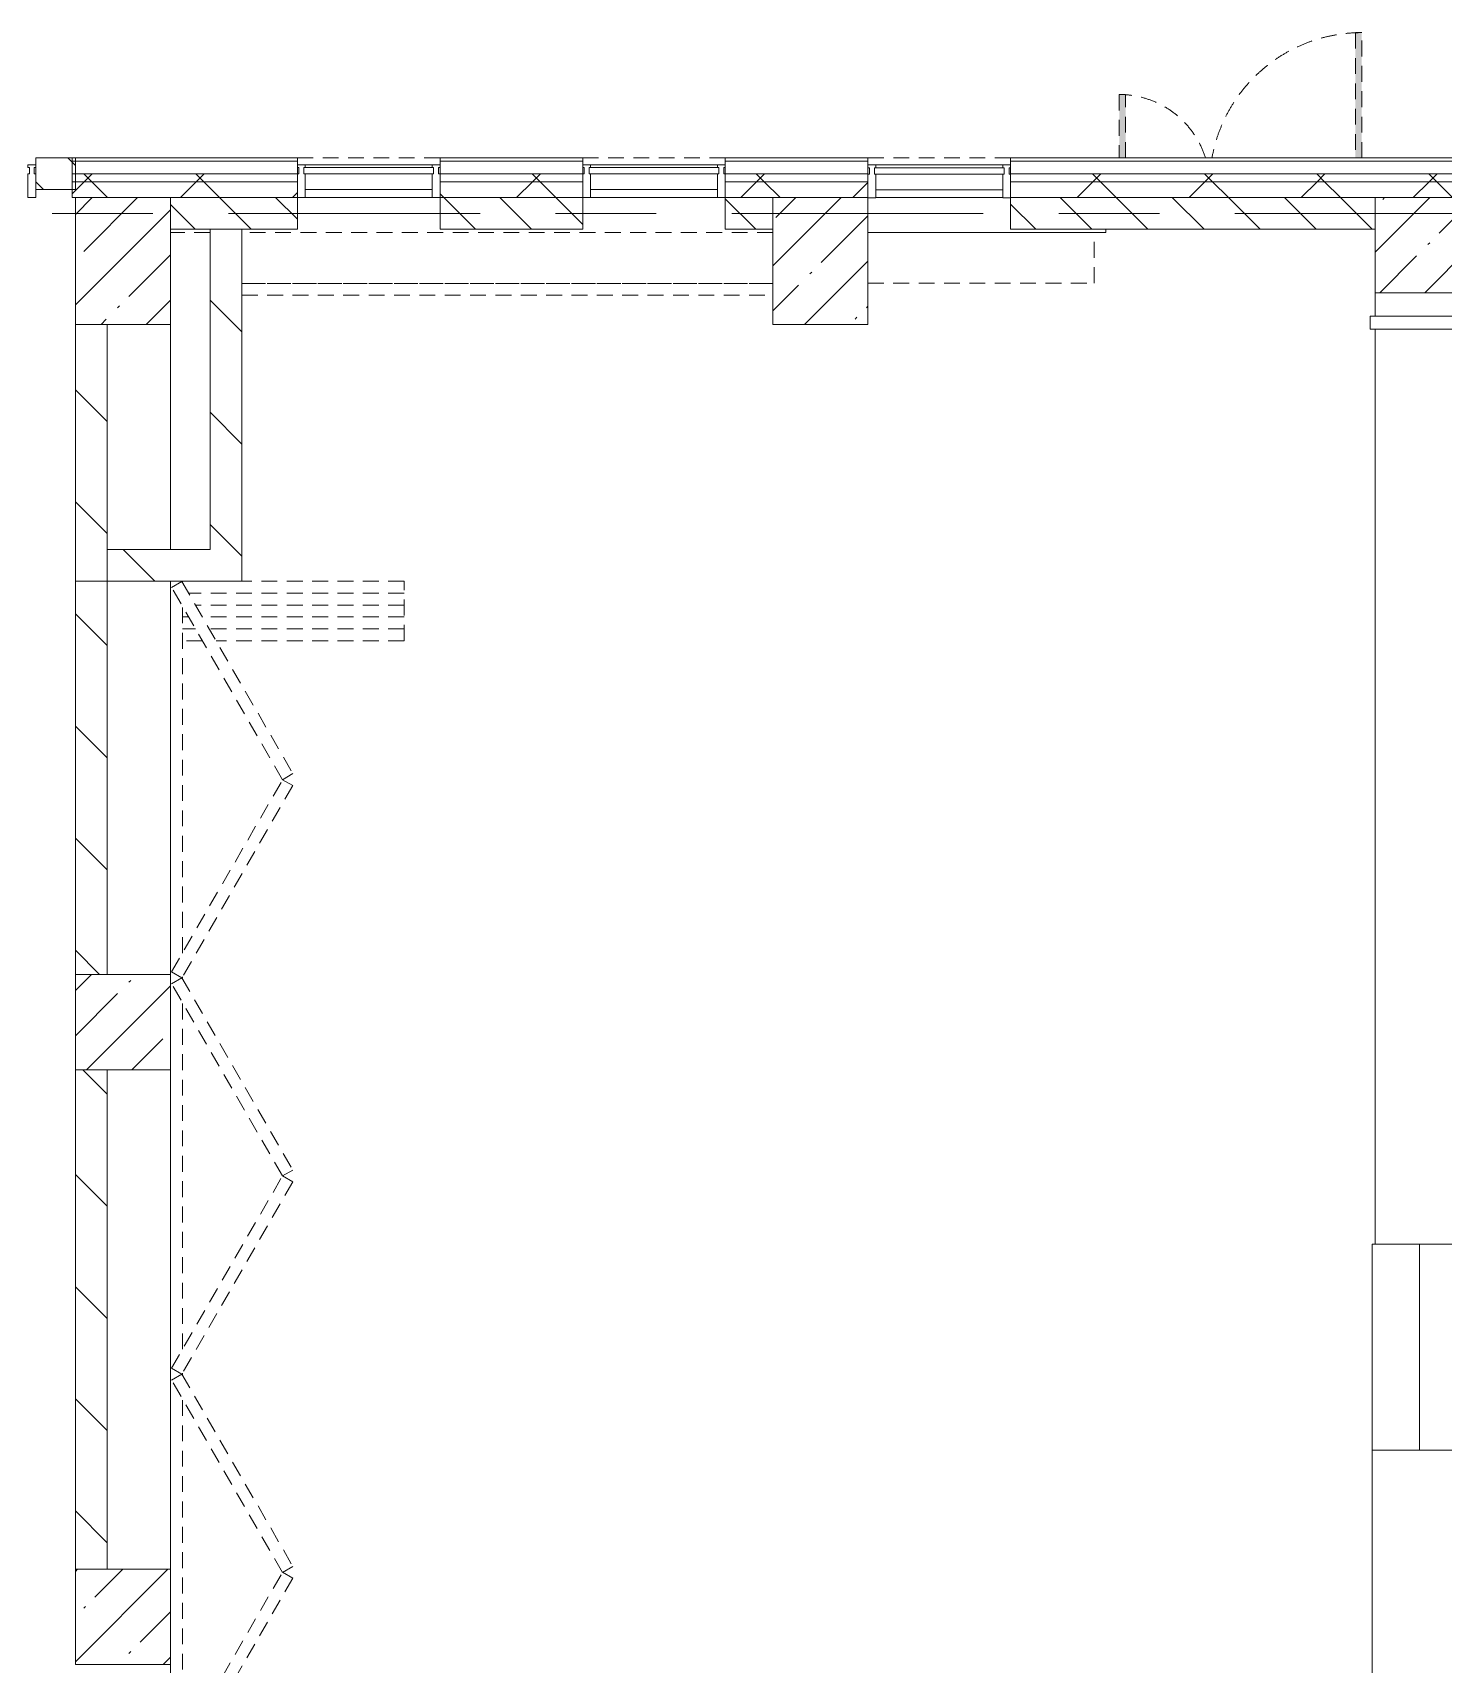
# Model space of a CAD drawing. Header units: millimetres. Extents: x 35147 to 231677, y -8553 to 29000.
# Drawn here: x 118108 to 127007, y 17850 to 28140 of the extents above; entities that cross this region are included whole.
import ezdxf

# ---------------------------------------------------------------- set-up
doc = ezdxf.new("R2010")
doc.units = ezdxf.units.MM
doc.linetypes.add('200_ШТРИХ__ш1_п0_6_', pattern=[160, 100, -60])
doc.linetypes.add('Осевая', pattern=[3175, 635, -476.25, 1587.5, -476.25])
for name, color, linetype, lineweight in [('A-DETL-MBND-1', 7, '200_ШТРИХ__ш1_п0_6_', 9), ('A-GLAZ-CURT-2', 7, 'Continuous', 5), ('A-GLAZ-CWMG-2', 7, 'Continuous', 5), ('A-WALL', 7, 'Continuous', 9), ('A-WALL-2', 7, 'Continuous', 5), ('I-WALL-3', 7, 'Continuous', 5), ('S-COLS-1', 7, 'Continuous', 5), ('S-STRS-3', 7, 'Continuous', 5), ('Оси', 7, 'Continuous', 9), ('Оси-2', 7, 'Осевая', 9)]:
    doc.layers.add(name, color=color, linetype=linetype, lineweight=lineweight)
doc.layers.add('A-FLOR-1', color=7, linetype='Continuous', lineweight=5, true_color=0xaaaaaa)
pattern_1 = [(45, (104667.4, 0), (-353.5534, 353.5534), []), (135, (104667.4, 0), (-353.5534, -353.5534), [])]
pattern_2 = [(135, (104667.4, 0), (-176.7767, -176.7767), [])]
pattern_3 = [(135, (104667.4, 0), (-353.553, -353.553), [])]

# ---------------------------------------------------------------- blocks, each defined once
blk = doc.blocks.new('BSC_Колонна _Прямоугольная - 600х800-24078684-2_9_2_птичка')
at = {"layer": 'S-COLS-1'}
h = blk.add_hatch(dxfattribs=at)
h.set_pattern_fill('FP_83', color=256, style=0, pattern_type=2)
h.set_pattern_definition([(45, (-14010, -26700), (-285.123, 285.123), []), (45, (-13724.88, -26700), (-285.123, 285.123), [504.031, -100.806, 16.764, -84.042])])
h.paths.add_polyline_path([(300, -400), (300, 400), (-300, 400), (-300, -400)])
for p, q in [((300, 400), (-300, 400)), ((-300, 400), (-300, -400)), ((300, -400), (300, 400)), ((-300, -400), (300, -400))]:
    blk.add_line(p, q, dxfattribs=at)
blk = doc.blocks.new('BSC_Колонна _Прямоугольная - 600х600-23295697-2_9_2_птичка')
at = {"layer": 'S-COLS-1'}
h = blk.add_hatch(dxfattribs=at)
h.set_pattern_fill('FP_86', color=256, style=0, pattern_type=2)
h.set_pattern_definition([(45, (-14010, -18150), (-285.123, 285.123), []), (45, (-13724.88, -18150), (-285.123, 285.123), [504.031, -100.806, 16.764, -84.042])])
h.paths.add_polyline_path([(-300, -300), (300, -300), (300, 300), (-300, 300)])
for p, q in [((300, 300), (-300, 300)), ((-300, 300), (-300, -300)), ((300, -300), (300, 300)), ((-300, -300), (300, -300))]:
    blk.add_line(p, q, dxfattribs=at)
blk = doc.blocks.new('BSC_Колонна _Прямоугольная - 600х600-V253-2_9_2_птичка')
at = {"layer": 'S-COLS-1'}
h = blk.add_hatch(dxfattribs=at)
h.set_pattern_fill('FP_87', color=256, style=0, pattern_type=2)
h.set_pattern_definition([(45, (-14010, -21900), (-285.123, 285.123), []), (45, (-13724.88, -21900), (-285.123, 285.123), [504.031, -100.806, 16.764, -84.042])])
h.paths.add_polyline_path([(-300, -300), (300, -300), (300, 300), (-300, 300)])
for p, q in [((300, 300), (-300, 300)), ((-300, 300), (-300, -300)), ((300, -300), (300, 300)), ((-300, -300), (300, -300))]:
    blk.add_line(p, q, dxfattribs=at)
blk = doc.blocks.new('Прямоугольный импост - Импост структурный с накладкой - 190мм-22856075-2_9_2_птичка')
at = {"layer": 'A-GLAZ-CWMG-2'}
for p, q in [((0, 190), (-50, 190)), ((-50, 190), (-50, 40)), ((0, 40), (0, 190)), ((-50, 40), (-40, 40)), ((-40, 0), (-50, 0)), ((-50, 0), (-50, -17)), ((-40, 40), (-40, 0)), ((-10, 0), (-10, 40)), ((-10, 40), (0, 40)), ((0, 0), (-10, 0)), ((0, -17), (0, 0)), ((-50, -17), (0, -17))]:
    blk.add_line(p, q, dxfattribs=at)
blk = doc.blocks.new('Прямоугольный импост - Импост структурный с накладкой - 190мм-V259-2_9_2_птичка')
at = {"layer": 'A-GLAZ-CWMG-2'}
for p, q in [((0, 190), (-50, 190)), ((-50, 190), (-50, 40)), ((0, 40), (0, 188)), ((-50, 40), (-40, 40)), ((-40, 0), (-50, 0)), ((-50, 0), (-50, -17)), ((-40, 40), (-40, 0)), ((-10, 0), (-10, 40)), ((-10, 40), (0, 40)), ((0, 0), (-10, 0)), ((0, -17), (0, 0)), ((-50, -17), (0, -17))]:
    blk.add_line(p, q, dxfattribs=at)
blk = doc.blocks.new('Прямоугольный импост - Импост структурный с накладкой - 190мм-22856073-2_9_2_птичка')
at = {"layer": 'A-GLAZ-CWMG-2'}
for p, q in [((-50, 40), (-50, 190)), ((-50, 190), (0, 190)), ((0, 190), (0, 40)), ((-40, 40), (-50, 40)), ((-50, -17), (-50, 0)), ((-50, 0), (-40, 0)), ((-40, 0), (-40, 40)), ((-10, 40), (-10, 0)), ((0, 40), (-10, 40)), ((-10, 0), (0, 0)), ((0, 0), (0, -17)), ((0, -17), (-50, -17))]:
    blk.add_line(p, q, dxfattribs=at)
blk = doc.blocks.new('Системная панель - Стекло - 40мм-V276-2_9_2_птичка')
at = {"layer": 'A-GLAZ-CURT-2'}
h = blk.add_hatch(dxfattribs=at)
h.set_pattern_fill('FP_113', color=256, style=0, pattern_type=2)
h.set_pattern_definition([(45, (-17860.3, -26790), (-1414.21, 1414.21), [1000, -3000]), (45, (-18860.3, -27290), (-1414.21, 1414.21), [3000, -1000]), (45, (-16860.3, -27790), (-1414.21, 1414.21), [1000, -3000])])
h.paths.add_polyline_path([(-410, -40), (410, -40), (410, 0), (-410, 0)])
for p, q in [((410, 0), (-410, 0)), ((-410, 0), (-410, -40)), ((-410, -40), (410, -40)), ((410, -40), (410, 0))]:
    blk.add_line(p, q, dxfattribs=at)
blk = doc.blocks.new('Системная панель - Стекло - 40мм-V277-2_9_2_птичка')
at = {"layer": 'A-GLAZ-CURT-2'}
for p, q in [((410, 0), (-410, 0)), ((-410, 0), (-410, -40)), ((-410, -40), (410, -40)), ((410, -40), (410, 0))]:
    blk.add_line(p, q, dxfattribs=at)
blk = doc.blocks.new('Прямоугольный импост - Импост структурный с накладкой - 160мм Темный-33186089-2_9_2_птичка')
at = {"layer": 'A-GLAZ-CWMG-2'}
for p, q in [((16960, 27307), (17760, 27307)), ((16960, 27150), (17760, 27150))]:
    blk.add_line(p, q, dxfattribs=at)
blk = doc.blocks.new('DOR__перегородка__Прямоугольная - ТП-2_ Вн_ДПГ_9480х4200h_2-23998078-2_9_2_птичка')
at = {"layer": 'A-DETL-MBND-1'}
for p, q in [((3, -75), (1987, -75)), ((1982, -72), (2019, -7)), ((3194, -772), (1982, -72)), ((2019, -7), (3231, -707)), ((2137, -75), (4324, -75)), ((3230, -707), (4443, -7)), ((4480, -72), (3268, -772)), ((4443, -7), (4480, -72)), ((4474, -75), (4487, -75)), ((4481, -72), (4518, -7)), ((5693, -772), (4481, -72)), ((4518, -7), (5731, -707)), ((4637, -75), (6824, -75)), ((5730, -707), (6942, -7)), ((6980, -72), (5767, -772)), ((6942, -7), (6980, -72)), ((6974, -75), (6985, -75)), ((6979, -72), (7017, -7)), ((8192, -772), (6979, -72)), ((7017, -7), (8229, -707)), ((7135, -75), (9323, -75)), ((8229, -707), (9441, -7)), ((9479, -72), (8267, -772)), ((9105, -201), (9105, -75)), ((9180, -158), (9180, -75)), ((9255, -114), (9255, -75)), ((9441, -7), (9479, -72)), ((9473, -75), (9480, -75)), ((9255, -1474), (9255, -201)), ((9330, -1474), (9330, -158)), ((9405, -1474), (9405, -114)), ((9105, -1474), (9105, -288)), ((9180, -1474), (9180, -244)), ((9480, -1474), (9480, -450)), ((3231, -707), (3194, -772)), ((3268, -772), (3230, -707)), ((5731, -707), (5693, -772)), ((5767, -772), (5730, -707)), ((8229, -707), (8192, -772)), ((8267, -772), (8229, -707)), ((9105, -1474), (9480, -1474))]:
    blk.add_line(p, q, dxfattribs=at)
blk = doc.blocks.new('BSC_Колонна _Прямоугольная - 600х600-V308-2_9_2_птичка')
at = {"layer": 'S-COLS-1'}
h = blk.add_hatch(dxfattribs=at)
h.set_pattern_fill('FP_131', color=256, style=0, pattern_type=2)
h.set_pattern_definition([(45, (-22210, -26800), (-285.123, 285.123), []), (45, (-21924.88, -26800), (-285.123, 285.123), [504.031, -100.806, 16.764, -84.042])])
h.paths.add_polyline_path([(-300, -300), (300, -300), (300, 300), (-300, 300)])
for p, q in [((300, 300), (-300, 300)), ((-300, 300), (-300, -300)), ((300, -300), (300, 300)), ((-300, -300), (300, -300))]:
    blk.add_line(p, q, dxfattribs=at)
blk = doc.blocks.new('Перекрытия 3 - Перекрытия 4-20977624-2_9_2_птичка')
at = {"layer": 'S-STRS-3'}
for p, q in [((21910, 26500), (21910, 26351)), ((22810, 26351), (22810, 26500)), ((23710, 26351), (23710, 26500)), ((24610, 26351), (24610, 26500)), ((25510, 26351), (25510, 26500)), ((26410, 26351), (26410, 26500)), ((27310, 26351), (27310, 26500)), ((28210, 26351), (28210, 26500)), ((29110, 26351), (29110, 26500)), ((30010, 26351), (30010, 26500)), ((21910, 26270), (21910, 20500)), ((22810, 20500), (22810, 26270)), ((23710, 20500), (23710, 26270)), ((24610, 20500), (24610, 26270)), ((25510, 20500), (25510, 26270)), ((26410, 20500), (26410, 26270)), ((27310, 20500), (27310, 26270)), ((28210, 20500), (28210, 26270)), ((29110, 20500), (29110, 26270)), ((30010, 22600), (30010, 26270)), ((30010, 20500), (30010, 22000)), ((22490, 20500), (21910, 20500)), ((23390, 20500), (22810, 20500)), ((24290, 20500), (23710, 20500)), ((25190, 20500), (24610, 20500)), ((26090, 20500), (25510, 20500)), ((26990, 20500), (26410, 20500)), ((27890, 20500), (27310, 20500)), ((28790, 20500), (28210, 20500)), ((29690, 20500), (29110, 20500)), ((30610, 20500), (30010, 20500))]:
    blk.add_line(p, q, dxfattribs=at)
blk = doc.blocks.new('BSC_Колонна _Прямоугольная - 600х800-V353-2_9_2_птичка')
at = {"layer": 'S-COLS-1'}
h = blk.add_hatch(dxfattribs=at)
h.set_pattern_fill('FP_169', color=256, style=0, pattern_type=2)
h.set_pattern_definition([(45, (-18410.26, -26700), (-285.123, 285.123), []), (45, (-18125.13, -26700), (-285.123, 285.123), [504.031, -100.806, 16.764, -84.042])])
h.paths.add_polyline_path([(-300, -400), (300, -400), (300, 400), (-300, 400)])
for p, q in [((300, 400), (-300, 400)), ((-300, 400), (-300, -400)), ((300, -400), (300, 400)), ((-300, -400), (300, -400))]:
    blk.add_line(p, q, dxfattribs=at)
blk = doc.blocks.new('110_Дверь_СКБ_2Ст_Наружная - ДН-1_л_ Двухстворчатая 1450 х3300 _h_ в свету с верхним остеклением-23567691-2_9_2_птичка')
at = {"layer": 'A-DETL-MBND-1'}
for points in [[(784.5, 125), (784.5, 915), (744.5, 915), (744.5, 125)], [(-705.5, 125), (-705.5, 525), (-745.5, 525), (-745.5, 125)]]:
    blk.add_hatch(color=256, dxfattribs=at).paths.add_polyline_path(points)
for p, q in [((784.5, 915), (744.5, 915)), ((744.5, 915), (744.5, 125)), ((784.5, 125), (784.5, 915)), ((-745.5, 525), (-745.5, 125)), ((-705.5, 525), (-745.5, 525)), ((-705.5, 125), (-705.5, 525))]:
    blk.add_line(p, q, dxfattribs=at)
for centre, radius, start, end in [((784.5, -45), 960, 90, 169.73704), ((-745.5, -45), 570, 17.53545, 90)]:
    blk.add_arc(centre, radius, start, end, dxfattribs=at)
blk = doc.blocks.new('Системная панель - Стекло - 40мм-V366-2_9_2_птичка')
at = {"layer": 'A-GLAZ-CURT-2'}
for p, q in [((410, 0), (-410, 0)), ((-410, 0), (-410, -40)), ((-410, -40), (410, -40)), ((410, -40), (410, 0))]:
    blk.add_line(p, q, dxfattribs=at)
blk = doc.blocks.new('Перекрытия 2 - Перекрытия 4-32990152-2_9_2_птичка')
at = {"layer": 'S-STRS-3'}
for p, q in [((21910, 19180), (22510, 19180)), ((21910, 19180), (21910, 15411)), ((22810, 19180), (23410, 19180)), ((22810, 15411), (22810, 19180)), ((23710, 19180), (24310, 19180)), ((23710, 15411), (23710, 19180)), ((24610, 19180), (25210, 19180)), ((24610, 15411), (24610, 19180)), ((25510, 19180), (26110, 19180)), ((25510, 15411), (25510, 19180)), ((26410, 19180), (27010, 19180)), ((26410, 15411), (26410, 19180)), ((27310, 19180), (27910, 19180)), ((27310, 15411), (27310, 19180)), ((28210, 19180), (28810, 19180)), ((28210, 15411), (28210, 19180)), ((29110, 19180), (29710, 19180)), ((29110, 15411), (29110, 19180)), ((30010, 19180), (30610, 19180)), ((30010, 15411), (30010, 19180)), ((30610, 18430), (30610, 19180)), ((30610, 15411), (30610, 17830)), ((21910, 15330), (21910, 15200)), ((22810, 15200), (22810, 15330)), ((23710, 15200), (23710, 15330)), ((24610, 15200), (24610, 15330)), ((25510, 15200), (25510, 15330)), ((26410, 15200), (26410, 15330)), ((27310, 15200), (27310, 15330)), ((28210, 15200), (28210, 15330)), ((29110, 15200), (29110, 15330)), ((30010, 15200), (30010, 15330)), ((30610, 15200), (30610, 15330)), ((22810, 15200), (21910, 15200)), ((23710, 15200), (22810, 15200)), ((24610, 15200), (23710, 15200)), ((25510, 15200), (24610, 15200)), ((26410, 15200), (25510, 15200)), ((27310, 15200), (26410, 15200)), ((28210, 15200), (27310, 15200)), ((29110, 15200), (28210, 15200)), ((30010, 15200), (29110, 15200)), ((30610, 15200), (30010, 15200))]:
    blk.add_line(p, q, dxfattribs=at)
blk = doc.blocks.new('Стены наклон_ амфитеатр1 - Стены наклон_ амфитеатр-33007412-2_9_2_птичка')
at = {"layer": 'A-WALL-2'}
for p, q in [((21879, 26351), (21879, 26270)), ((30610, 26351), (21879, 26351)), ((30610, 26270), (30610, 26351)), ((21879, 26270), (30610, 26270))]:
    blk.add_line(p, q, dxfattribs=at)
blk = doc.blocks.new('Зашивка приборов отопления12 - Зашивка приборов отопления-33278990-2_9_2_птичка')
at = {"layer": 'A-DETL-MBND-1'}
for p, q in [((37640, 23400), (34290, 23400)), ((34290, 23079), (37640, 23079)), ((37640, 23079), (34290, 23079)), ((34290, 23004), (37640, 23004))]:
    blk.add_line(p, q, dxfattribs=at)
blk = doc.blocks.new('Зашивка приборов отопления13 - Зашивка приборов отопления-33279120-2_9_2_птичка')
at = {"layer": 'A-DETL-MBND-1'}
for p, q in [((20136, 26880), (18710, 26880)), ((20136, 26560), (20136, 26880)), ((18710, 26560), (20136, 26560))]:
    blk.add_line(p, q, dxfattribs=at)

msp = doc.modelspace()

# ---------------------------------------------------------------- hatches: boundary and pattern name
at = {"layer": 'A-WALL-2'}
h = msp.add_hatch(dxfattribs=at)
h.set_pattern_fill('FP_94', color=256, style=0, pattern_type=2)
h.set_pattern_definition(pattern_2)
h.paths.add_polyline_path([(118364.5, 27150), (118377.4, 27150), (118377.4, 27350), (118127.6, 27350), (118127.6, 27150)])
h.paths.add_polyline_path([(108727.4, 27150), (108777.4, 27150), (108777.4, 27350), (108727.4, 27350)])
h = msp.add_hatch(dxfattribs=at)
h.set_pattern_fill('FP_84', color=256, style=0, pattern_type=2)
h.set_pattern_definition(pattern_1)
h.paths.add_polyline_path([(138377.4, 27200), (138377.4, 27250), (124277.6, 27250), (124277.6, 27200), (138277.4, 27200)])
h.paths.add_polyline_path([(119292, 27200), (119777.6, 27200), (119777.6, 27250), (118356.4, 27250), (118356.4, 27200), (118364.5, 27200)])
h.paths.add_polyline_path([(121147, 27200), (121577.6, 27200), (121577.6, 27250), (120677.6, 27250), (120677.6, 27200)])
h.paths.add_polyline_path([(122477.6, 27200), (123377.6, 27200), (123377.6, 27250), (122477.6, 27250)])
h = msp.add_hatch(dxfattribs=at)
h.set_pattern_fill('FP_84', color=256, style=0, pattern_type=2)
h.set_pattern_definition(pattern_1)
h.paths.add_polyline_path([(137842.4, 27100), (138277.4, 27100), (138277.4, 27200), (124277.6, 27200), (124277.6, 27100), (136914.9, 27100)])
h.paths.add_polyline_path([(119292, 27100), (119777.6, 27100), (119777.6, 27200), (118356.4, 27200), (118356.4, 27100), (118977.4, 27100)])
h.paths.add_polyline_path([(120677.6, 27100), (121577.6, 27100), (121577.6, 27200), (120677.6, 27200)])
h.paths.add_polyline_path([(122477.6, 27100), (123377.6, 27100), (123377.6, 27200), (122477.6, 27200)])
h = msp.add_hatch(dxfattribs=at)
h.set_pattern_fill('FP_94', color=256, style=0, pattern_type=2)
h.set_pattern_definition(pattern_2)
h.paths.add_polyline_path([(125784.6, 26900), (126577.4, 26900), (126577.4, 27100), (124277.6, 27100), (124277.6, 26900)])
h.paths.add_polyline_path([(118977.4, 26900), (119777.6, 26900), (119777.6, 27100), (118977.4, 27100), (118977.4, 26987.7)])
h.paths.add_polyline_path([(122777.6, 26900), (122777.6, 27100), (122477.6, 27100), (122477.6, 26900)])
h.paths.add_polyline_path([(120677.6, 26900), (121577.6, 26900), (121577.6, 27100), (120677.6, 27100)])
at = {"layer": 'I-WALL-3'}
h = msp.add_hatch(dxfattribs=at)
h.set_pattern_fill('FP_95', color=256, style=0, pattern_type=2)
h.set_pattern_definition(pattern_3)
h.paths.add_polyline_path([(119427.4, 24680), (119427.4, 26900), (119227.4, 26900), (119227.4, 24680)])
h = msp.add_hatch(dxfattribs=at)
h.set_pattern_fill('FP_95', color=256, style=0, pattern_type=2)
h.set_pattern_definition(pattern_3)
h.paths.add_polyline_path([(118577.6, 24680), (118577.6, 26300), (118377.6, 26300), (118377.6, 24680)])
h = msp.add_hatch(dxfattribs=at)
h.set_pattern_fill('FP_95', color=256, style=0, pattern_type=2)
h.set_pattern_definition(pattern_3)
h.paths.add_polyline_path([(118377.6, 15200), (118577.6, 15200), (118577.6, 17850), (118377.6, 17850), (118377.6, 15848.6)])
h.paths.add_polyline_path([(118377.6, 18450), (118577.6, 18450), (118577.6, 21600), (118377.6, 21600), (118377.6, 20476.2)])
h.paths.add_polyline_path([(118377.6, 22200), (118577.6, 22200), (118577.6, 26300), (118377.6, 26300), (118377.6, 25103.8)])
h = msp.add_hatch(dxfattribs=at)
h.set_pattern_fill('FP_95', color=256, style=0, pattern_type=2)
h.set_pattern_definition(pattern_3)
h.paths.add_polyline_path([(119227.4, 24680), (119227.4, 24880), (118577.6, 24880), (118577.6, 24680)])

# ---------------------------------------------------------------- linework, layer by layer
at = {"layer": 'A-DETL-MBND-1'}
for p, q in [((119777.6, 27350), (120677.6, 27350)), ((121577.6, 27350), (122477.6, 27350)), ((123377.6, 27350), (124277.6, 27350)), ((119827.6, 27100), (120627.6, 27100)), ((120627.6, 27100), (119827.6, 27100)), ((121627.6, 27100), (122427.6, 27100)), ((122427.6, 27100), (121627.6, 27100)), ((123427.2, 27100), (124227.8, 27100)), ((124227.8, 27100), (123427.2, 27100)), ((119227.4, 26880), (118977.4, 26880)), ((122777.6, 26880), (119427.4, 26880)), ((124877.4, 26880), (123377.6, 26880)), ((124877.4, 26900), (124877.4, 26880))]:
    msp.add_line(p, q, dxfattribs=at)
at = {"layer": 'A-FLOR-1'}
for p, q in [((118977.6, 24880), (118977.6, 26500)), ((118977.6, 15200), (118977.6, 24680))]:
    msp.add_line(p, q, dxfattribs=at)
at = {"layer": 'A-WALL'}
for p, q in [((119777.6, 27330), (118356.4, 27330)), ((121577.6, 27330), (120677.6, 27330)), ((123377.6, 27330), (122477.6, 27330)), ((138507.4, 27330), (124277.6, 27330)), ((119777.6, 27250), (118356.4, 27250)), ((119777.6, 27200), (118356.4, 27200)), ((121577.6, 27250), (120677.6, 27250)), ((121577.6, 27200), (120677.6, 27200)), ((123377.6, 27250), (122477.6, 27250)), ((123377.6, 27200), (122477.6, 27200)), ((138427.4, 27250), (124277.6, 27250)), ((138377.4, 27200), (124277.6, 27200)), ((119777.6, 27100), (118977.4, 27100)), ((121577.6, 27100), (120677.6, 27100)), ((122777.6, 27100), (122477.6, 27100)), ((126577.4, 27100), (124277.6, 27100)), ((119427.4, 26900), (119227.4, 26900))]:
    msp.add_line(p, q, dxfattribs=at)
at = {"layer": 'A-WALL-2'}
for p, q in [((119777.6, 27350), (118127.6, 27350)), ((118127.6, 27350), (118127.6, 27150)), ((118356.4, 27350), (118356.4, 27100)), ((118377.4, 27150), (118377.4, 27350)), ((119777.6, 27100), (119777.6, 27350)), ((121577.6, 27350), (120677.6, 27350)), ((120677.6, 27350), (120677.6, 27100)), ((121577.6, 27100), (121577.6, 27350)), ((123377.6, 27350), (122477.6, 27350)), ((122477.6, 27350), (122477.6, 27100)), ((123377.6, 27100), (123377.6, 27350)), ((138527.4, 27350), (124277.6, 27350)), ((124277.6, 27350), (124277.6, 27100)), ((118127.6, 27150), (118377.4, 27150)), ((118356.4, 27100), (118377.4, 27100)), ((118977.4, 27100), (119777.6, 27100)), ((119777.6, 26900), (119777.6, 27100)), ((120677.6, 27100), (121577.6, 27100)), ((120677.6, 27100), (120677.6, 26900)), ((121577.6, 26900), (121577.6, 27100)), ((122477.6, 27100), (122777.6, 27100)), ((122477.6, 27100), (122477.6, 26900)), ((124277.6, 27100), (126577.4, 27100)), ((124277.6, 27100), (124277.6, 26900)), ((118977.4, 26900), (119227.4, 26900)), ((119427.4, 26900), (119777.6, 26900)), ((120677.6, 26900), (121577.6, 26900)), ((122477.6, 26900), (122777.6, 26900)), ((124277.6, 26900), (126577.4, 26900))]:
    msp.add_line(p, q, dxfattribs=at)
at = {"layer": 'I-WALL-3'}
for p, q in [((119227.4, 26900), (119227.4, 24880)), ((119427.4, 24680), (119427.4, 26900)), ((118377.6, 26300), (118377.6, 22200)), ((118577.6, 22200), (118577.6, 26300)), ((119227.4, 24880), (118577.6, 24880)), ((118377.6, 24680), (119427.4, 24680)), ((118377.6, 21600), (118377.6, 18450)), ((118577.6, 18450), (118577.6, 21600))]:
    msp.add_line(p, q, dxfattribs=at)
at = {"layer": 'S-STRS-3'}
for p, q in [((126557.4, 20500), (126557.4, 19200)), ((126557.4, 20500), (126577.4, 20500)), ((126557.4, 20500), (126557.4, 19200)), ((126857.4, 20500), (126857.4, 19200)), ((126857.4, 20500), (126857.4, 19200))]:
    msp.add_line(p, q, dxfattribs=at)
at = {"layer": 'Оси'}
msp.add_line((126027.4, 27000), (138527.4, 27000), dxfattribs=at)
at = {"layer": 'Оси-2'}
msp.add_line((115056.4, 27000), (126027.4, 27000), dxfattribs=at)

# ---------------------------------------------------------------- block references
at = {"layer": 'A-DETL-MBND-1'}
for name, p in [('110_Дверь_СКБ_2Ст_Наружная - ДН-1_л_ Двухстворчатая 1450 х3300 _h_ в свету с верхним остеклением-23567691-2_9_2_птичка', (125707.9, 27225)), ('Зашивка приборов отопления12 - Зашивка приборов отопления-33278990-2_9_2_птичка', (85137.6, 3480)), ('Зашивка приборов отопления13 - Зашивка приборов отопления-33279120-2_9_2_птичка', (104667.4, 0))]:
    msp.add_blockref(name, p, dxfattribs=at)
at = {"layer": 'A-DETL-MBND-1', "rotation": 90.00000000000044}
msp.add_blockref('DOR__перегородка__Прямоугольная - ТП-2_ Вн_ДПГ_9480х4200h_2-23998078-2_9_2_птичка', (118977.4, 15200), dxfattribs=at)
at = {"layer": 'A-GLAZ-CURT-2'}
for name, p in [('Системная панель - Стекло - 40мм-V366-2_9_2_птичка', (120227.6, 27290)), ('Системная панель - Стекло - 40мм-V276-2_9_2_птичка', (122027.6, 27290)), ('Системная панель - Стекло - 40мм-V277-2_9_2_птичка', (123827.6, 27288.3))]:
    msp.add_blockref(name, p, dxfattribs=at)
at = {"layer": 'A-GLAZ-CWMG-2', "extrusion": (0, 0, -1), "rotation": 180}
for p in [(-118127.6, 27290), (-120677.6, 27290), (-122477.6, 27290), (-124277.6, 27288.3)]:
    msp.add_blockref('Прямоугольный импост - Импост структурный с накладкой - 190мм-22856073-2_9_2_птичка', p, dxfattribs=at)
at = {"layer": 'A-GLAZ-CWMG-2', "rotation": 180}
for name, p in [('Прямоугольный импост - Импост структурный с накладкой - 190мм-22856075-2_9_2_птичка', (119777.6, 27290)), ('Прямоугольный импост - Импост структурный с накладкой - 190мм-22856075-2_9_2_птичка', (121577.6, 27290)), ('Прямоугольный импост - Импост структурный с накладкой - 190мм-V259-2_9_2_птичка', (123377.6, 27288.3))]:
    msp.add_blockref(name, p, dxfattribs=at)
at = {"layer": 'A-GLAZ-CWMG-2'}
for p in [(102867.4, 0), (104667.4, 0), (106467.4, -1.7)]:
    msp.add_blockref('Прямоугольный импост - Импост структурный с накладкой - 160мм Темный-33186089-2_9_2_птичка', p, dxfattribs=at)
at = {"layer": 'A-WALL-2'}
msp.add_blockref('Стены наклон_ амфитеатр1 - Стены наклон_ амфитеатр-33007412-2_9_2_птичка', (104667.4, 0), dxfattribs=at)
at = {"layer": 'S-COLS-1'}
for name, p in [('BSC_Колонна _Прямоугольная - 600х800-24078684-2_9_2_птичка', (118677.4, 26700)), ('BSC_Колонна _Прямоугольная - 600х800-V353-2_9_2_птичка', (123077.6, 26700)), ('BSC_Колонна _Прямоугольная - 600х600-V308-2_9_2_птичка', (126877.4, 26800)), ('BSC_Колонна _Прямоугольная - 600х600-V253-2_9_2_птичка', (118677.4, 21900)), ('BSC_Колонна _Прямоугольная - 600х600-23295697-2_9_2_птичка', (118677.4, 18150))]:
    msp.add_blockref(name, p, dxfattribs=at)
at = {"layer": 'S-STRS-3'}
for name, p in [('Перекрытия 3 - Перекрытия 4-20977624-2_9_2_птичка', (104667.4, 0)), ('Перекрытия 2 - Перекрытия 4-32990152-2_9_2_птичка', (104647.4, 20))]:
    msp.add_blockref(name, p, dxfattribs=at)

doc.saveas('drawing.dxf')
